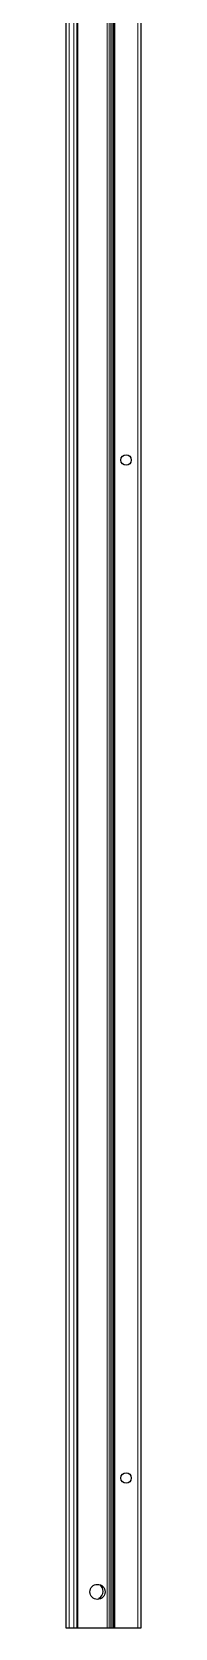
# Model space of a CAD drawing. Header units: millimetres. Extents: x -250 to 4725, y -2047 to 1577.
# Drawn here: x 3199 to 3249, y -1006 to 52 of the extents above; entities that cross this region are included whole.
import ezdxf

# ---------------------------------------------------------------- set-up
doc = ezdxf.new("R2010")
doc.units = ezdxf.units.MM

msp = doc.modelspace()

# ---------------------------------------------------------------- linework, layer by layer
at = {"color": 7, "linetype": 'Continuous', "lineweight": 25}
for p, q in [((3198.87, -1006.24), (3198.87, 1092.76)), ((3206.07, 1092.76), (3206.07, -1006.24)), ((3228.74, -1006.24), (3228.74, 1092.76)), ((3228.78, -1006.24), (3228.78, 1092.76)), ((3248.57, 1092.76), (3248.57, -1006.24)), ((3230.57, 67.51), (3230.57, 19.01)), ((3230.57, 19.01), (3230.51, 18.9)), ((3230.51, 18.9), (3230.51, 17.61)), ((3230.51, 17.61), (3230.57, 17.51)), ((3230.57, 17.51), (3230.57, 19.01)), ((3230.57, 17.51), (3230.57, -30.99)), ((3230.57, -30.99), (3230.51, -31.1)), ((3230.51, -31.1), (3230.51, -32.39)), ((3230.57, -32.49), (3230.57, -30.99)), ((3230.51, -32.39), (3230.57, -32.49)), ((3230.57, -32.49), (3230.57, -80.99)), ((3230.57, -80.99), (3230.51, -81.1)), ((3230.51, -81.1), (3230.51, -82.39)), ((3230.51, -82.39), (3230.57, -82.49)), ((3230.57, -82.49), (3230.57, -80.99)), ((3230.57, -82.49), (3230.57, -130.99)), ((3230.57, -130.99), (3230.51, -131.1)), ((3230.51, -131.1), (3230.51, -132.39)), ((3230.51, -132.39), (3230.57, -132.49)), ((3230.57, -132.49), (3230.57, -130.99)), ((3230.57, -132.49), (3230.57, -180.99)), ((3230.57, -180.99), (3230.51, -181.1)), ((3230.51, -181.1), (3230.51, -182.39)), ((3230.51, -182.39), (3230.57, -182.49)), ((3230.57, -182.49), (3230.57, -180.99)), ((3230.57, -182.49), (3230.57, -230.99)), ((3230.57, -230.99), (3230.51, -231.1)), ((3230.51, -231.1), (3230.51, -232.39)), ((3230.51, -232.39), (3230.57, -232.49)), ((3230.57, -232.49), (3230.57, -230.99)), ((3230.57, -232.49), (3230.57, -280.99)), ((3230.57, -280.99), (3230.51, -281.1)), ((3230.51, -281.1), (3230.51, -282.39)), ((3230.51, -282.39), (3230.57, -282.49)), ((3230.57, -282.49), (3230.57, -280.99)), ((3230.57, -282.49), (3230.57, -330.99)), ((3230.57, -330.99), (3230.51, -331.1)), ((3230.51, -331.1), (3230.51, -332.39)), ((3230.51, -332.39), (3230.57, -332.49)), ((3230.57, -332.49), (3230.57, -330.99)), ((3230.57, -332.49), (3230.57, -380.99)), ((3230.57, -380.99), (3230.51, -381.1)), ((3230.57, -382.49), (3230.57, -380.99)), ((3230.51, -381.1), (3230.51, -382.39)), ((3230.51, -382.39), (3230.57, -382.49)), ((3230.57, -382.49), (3230.57, -430.99)), ((3230.57, -430.99), (3230.51, -431.1)), ((3230.51, -431.1), (3230.51, -432.39)), ((3230.51, -432.39), (3230.57, -432.49)), ((3230.57, -432.49), (3230.57, -430.99)), ((3230.57, -432.49), (3230.57, -480.99)), ((3230.57, -480.99), (3230.51, -481.1)), ((3230.51, -481.1), (3230.51, -482.39)), ((3230.51, -482.39), (3230.57, -482.49)), ((3230.57, -482.49), (3230.57, -480.99)), ((3230.57, -482.49), (3230.57, -530.99)), ((3230.57, -530.99), (3230.51, -531.1)), ((3230.51, -531.1), (3230.51, -532.39)), ((3230.51, -532.39), (3230.57, -532.49)), ((3230.57, -532.49), (3230.57, -530.99)), ((3230.57, -532.49), (3230.57, -580.99)), ((3230.57, -580.99), (3230.51, -581.1)), ((3230.51, -581.1), (3230.51, -582.39)), ((3230.57, -582.49), (3230.57, -580.99)), ((3230.51, -582.39), (3230.57, -582.49)), ((3230.57, -582.49), (3230.57, -630.99)), ((3230.57, -630.99), (3230.51, -631.1)), ((3230.51, -631.1), (3230.51, -632.39)), ((3230.51, -632.39), (3230.57, -632.49)), ((3230.57, -632.49), (3230.57, -630.99)), ((3230.57, -632.49), (3230.57, -680.99)), ((3230.57, -680.99), (3230.51, -681.1)), ((3230.51, -681.1), (3230.51, -682.39)), ((3230.51, -682.39), (3230.57, -682.49)), ((3230.57, -682.49), (3230.57, -680.99)), ((3230.57, -682.49), (3230.57, -730.99)), ((3230.57, -730.99), (3230.51, -731.1)), ((3230.51, -731.1), (3230.51, -732.39)), ((3230.51, -732.39), (3230.57, -732.49)), ((3230.57, -732.49), (3230.57, -730.99)), ((3230.57, -732.49), (3230.57, -780.99)), ((3230.57, -780.99), (3230.51, -781.1)), ((3230.51, -781.1), (3230.51, -782.39)), ((3230.51, -782.39), (3230.57, -782.49)), ((3230.57, -782.49), (3230.57, -780.99)), ((3230.57, -782.49), (3230.57, -830.99)), ((3230.57, -830.99), (3230.51, -831.1)), ((3230.51, -831.1), (3230.51, -832.39)), ((3230.51, -832.39), (3230.57, -832.49)), ((3230.57, -832.49), (3230.57, -830.99)), ((3230.57, -832.49), (3230.57, -880.99)), ((3230.57, -880.99), (3230.51, -881.1)), ((3230.51, -881.1), (3230.51, -882.39)), ((3230.51, -882.39), (3230.57, -882.49)), ((3230.57, -882.49), (3230.57, -880.99)), ((3230.57, -882.49), (3230.57, -930.99)), ((3230.57, -930.99), (3230.51, -931.1)), ((3230.51, -931.1), (3230.51, -932.39)), ((3230.57, -932.49), (3230.57, -930.99)), ((3230.51, -932.39), (3230.57, -932.49)), ((3230.57, -932.49), (3230.57, -980.99)), ((3230.57, -980.99), (3230.51, -981.1)), ((3230.51, -981.1), (3230.51, -982.39)), ((3230.51, -982.39), (3230.57, -982.49)), ((3230.57, -982.49), (3230.57, -980.99)), ((3230.57, -982.49), (3230.57, -1006.24)), ((3220.52, -986.77), (3220.52, -987.18)), ((3200.87, -1006.24), (3198.87, -1006.24)), ((3204.07, -1006.24), (3200.87, -1006.24)), ((3206.07, -1006.24), (3204.07, -1006.24)), ((3206.72, -1006.24), (3206.07, -1006.24)), ((3226.12, -1006.24), (3206.72, -1006.24)), ((3227.54, -1006.24), (3226.12, -1006.24)), ((3228.74, -1006.24), (3227.54, -1006.24)), ((3228.78, -1006.24), (3228.74, -1006.24)), ((3229.98, -1006.24), (3228.78, -1006.24)), ((3230.57, -1006.24), (3229.98, -1006.24)), ((3231.22, -1006.24), (3230.57, -1006.24)), ((3246.57, -1006.24), (3231.22, -1006.24)), ((3248.57, -1006.24), (3246.57, -1006.24))]:
    msp.add_line(p, q, dxfattribs=at)
at = {"color": 8, "linetype": 'Continuous', "lineweight": 18}
for p, q in [((3200.87, 1092.76), (3200.87, -1006.24)), ((3204.07, -1006.24), (3204.07, 1092.76)), ((3206.72, 1092.76), (3206.72, -1006.24)), ((3226.12, -1006.24), (3226.12, 1092.76)), ((3227.54, 1092.76), (3227.54, -1006.24)), ((3229.98, -1006.24), (3229.98, 1092.76)), ((3231.22, 1092.76), (3231.22, -1006.24)), ((3246.57, -1006.24), (3246.57, 1092.76))]:
    msp.add_line(p, q, dxfattribs=at)
at = {"color": 7, "linetype": 'Continuous', "lineweight": 25}
for centre, radius in [((3238.72, -231.74), 3.5), ((3238.72, -906.74), 3.5), ((3219.72, -982.24), 5)]:
    msp.add_circle(centre, radius, dxfattribs=at)
for centre, radius, start, end in [((3218.22, -981.74), 5.25, 299.14074, 53.8109), ((3221.02, -986.77), 0.5, 119.14074, 180)]:
    msp.add_arc(centre, radius, start, end, dxfattribs=at)

doc.saveas('drawing.dxf')
